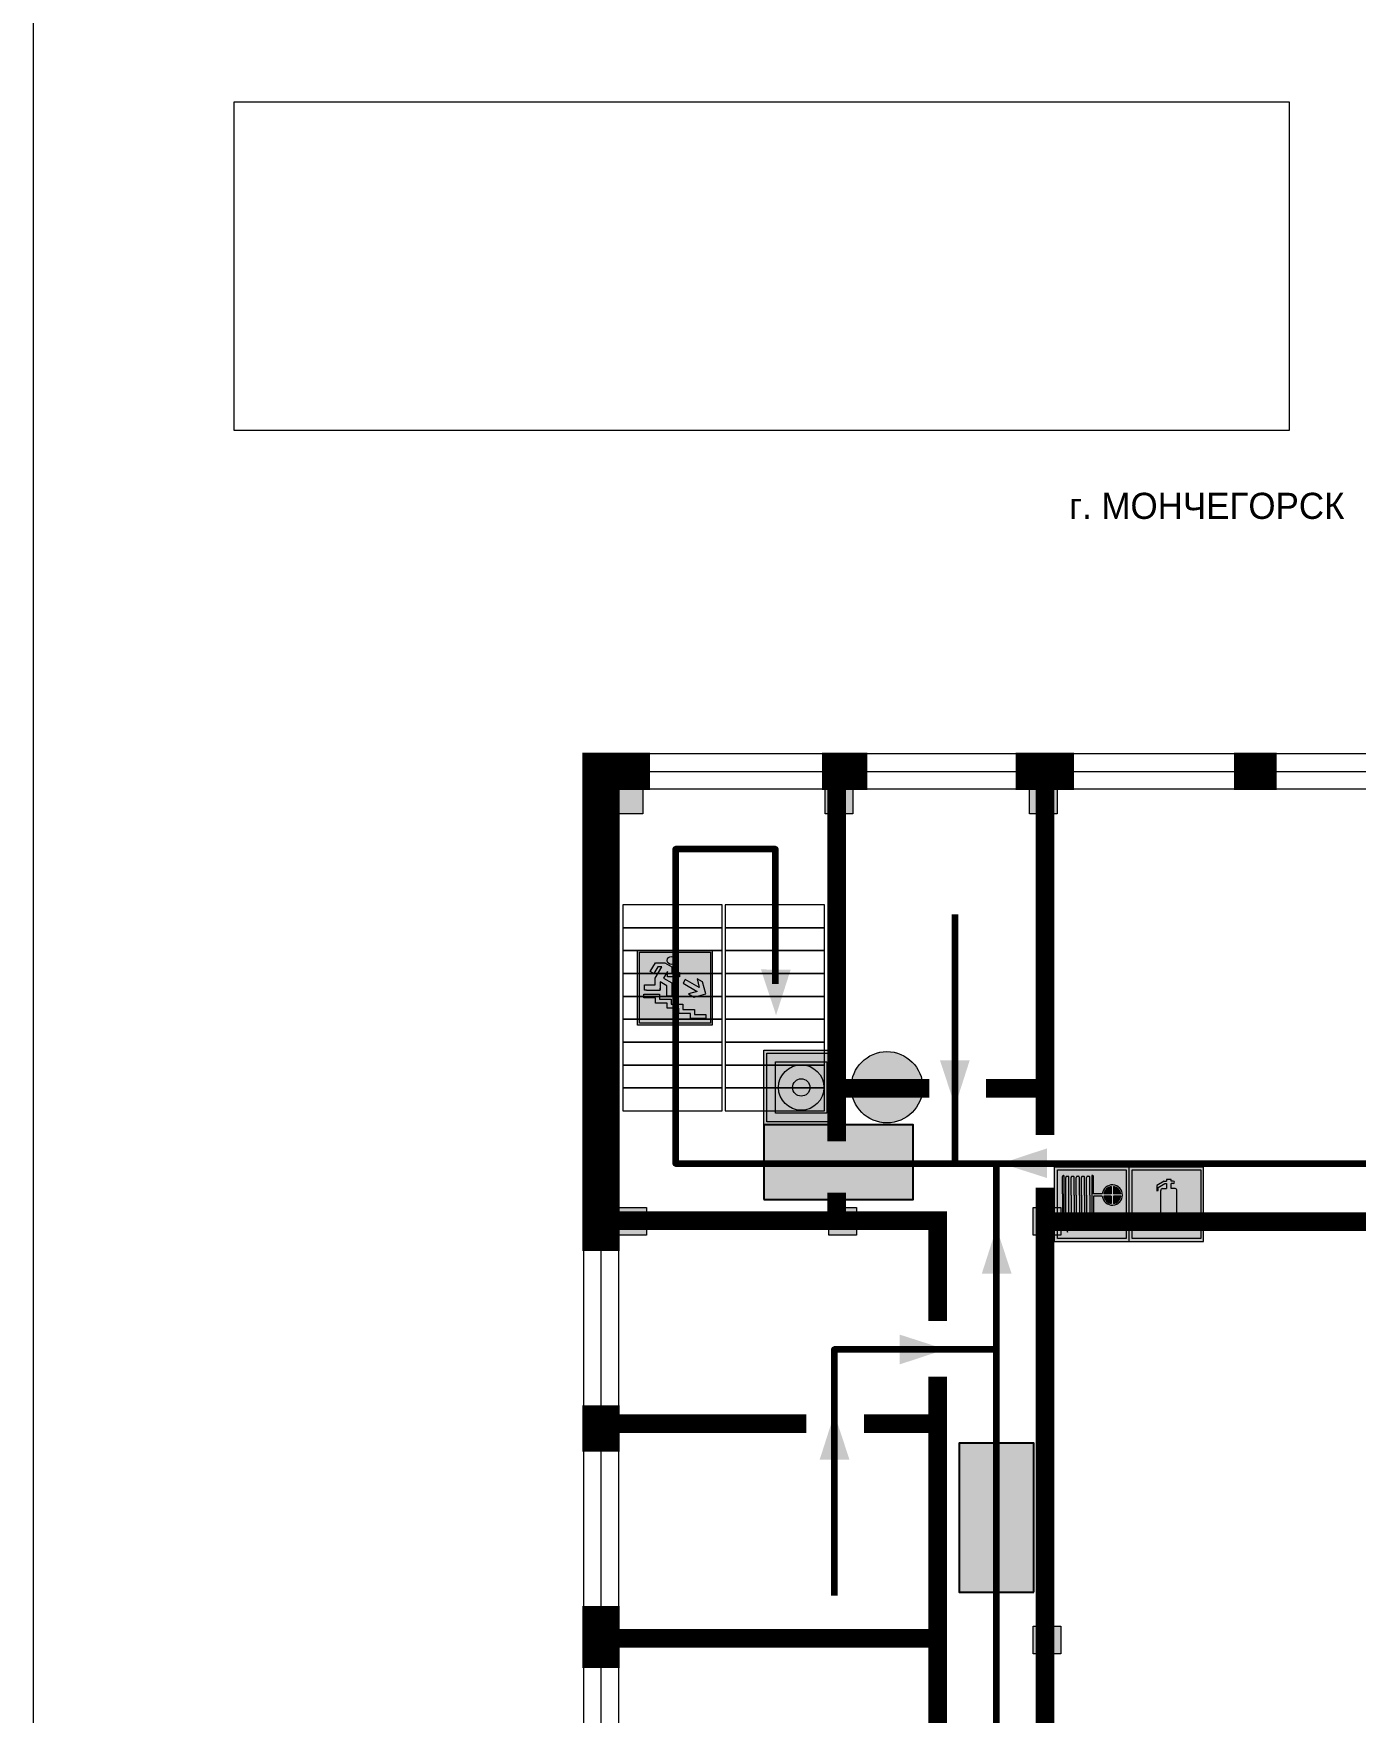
# Model space of a CAD drawing. Header units: millimetres. Extents: x 13810 to 67229, y 12374 to 21950.
# Drawn here: x 22937 to 23078.7, y 14754.4 to 14934.4 of the extents above; entities that cross this region are included whole.
import ezdxf

# ---------------------------------------------------------------- set-up
doc = ezdxf.new("R2010")
doc.units = ezdxf.units.MM
doc.layers.add('План_Штампы', color=7, linetype='Continuous')
doc.styles.add('обычный', font='arial.ttf')
picture_1 = doc.add_image_def('image1.jpg', size_in_pixel=(337, 105))

# ---------------------------------------------------------------- blocks, each defined once
blk = doc.blocks.new('A$C7B4425F7')
at = {"true_color": 0xffffff}
blk.add_hatch(color=7, dxfattribs=at).paths.add_polyline_path([(0, 0), (-16, 0), (-16, -8), (0, -8)])
h = blk.add_hatch(color=126)
h.paths.add_polyline_path([(-0.2, -0.2), (-15.8, -0.2), (-15.8, -7.8), (-0.2, -7.8)])
h.paths.add_polyline_path([(-11.76, -2.03), (-11.76, -3.66), (-11.17, -3.66, -0.568275), (-11.17, -6.18), (-12.58, -6.18), (-12.58, -2.03)], flags=16)
h.paths.add_polyline_path([(-13.33, -4.12, -0.495768), (-13.59, -6.18), (-15.03, -6.18), (-15.03, -2.03), (-13.59, -2.03, -0.487973)], flags=16)
h.paths.add_polyline_path([(-10.25, -2.03), (-9.48, -2.03), (-9.48, -6.18), (-10.25, -6.18)], flags=16)
h.paths.add_polyline_path([(-13.84, -3.69), (-14.24, -3.69), (-14.24, -3.03), (-13.9, -3.03, -0.692621)], flags=0)
h.paths.add_polyline_path([(-9.15, -2.03), (-8.4, -2.03), (-8.04, -3.07), (-7.68, -2.03), (-6.93, -2.03), (-7.64, -4.1), (-6.93, -6.18), (-7.68, -6.18), (-8.04, -5.14), (-8.4, -6.18), (-9.15, -6.18), (-8.44, -4.1)], flags=16)
h.paths.add_polyline_path([(-11.76, -4.46), (-11.42, -4.46, -0.692621), (-11.36, -5.12), (-11.76, -5.12)], flags=0)
h.paths.add_polyline_path([(-13.9, -5.2), (-14.24, -5.2), (-14.24, -4.55), (-13.84, -4.55, -0.708038)], flags=0)
edge = h.paths.add_edge_path(flags=16)
edge.add_ellipse((-5.51, -4.08), major_axis=(0, 2.05), ratio=0.586184, start_angle=0, end_angle=360)
edge = h.paths.add_edge_path(flags=0)
edge.add_ellipse((-5.51, -4.08), major_axis=(0, 1.14), ratio=0.454828, start_angle=0, end_angle=360)
h.paths.add_polyline_path([(-4.13, -4.96, 0.377264), (-3.48, -4.52, 0.0555), (-3.16, -2.03), (-1.66, -2.03), (-1.66, -4.96), (-0.96, -4.96), (-0.96, -7.01), (-1.75, -7.01), (-1.75, -6.18), (-3.3, -6.18), (-3.3, -7.02), (-4.13, -7.02)], flags=16)
h.paths.add_polyline_path([(-2.73, -2.91), (-2.28, -2.91), (-2.28, -4.96), (-3.05, -4.96, 0.079136)], flags=0)
at = {"color": 126}
blk.add_lwpolyline([(-16, -8), (0, -8), (0, 0), (-16, 0)], close=True, dxfattribs=at)
blk = doc.blocks.new('вниз')
at = {"lineweight": 0, "true_color": 0xffffff}
h = blk.add_hatch(color=7, dxfattribs=at)
h.dxf.hatch_style = 1
h.paths.add_polyline_path([(40994.51, -4472.22), (40986.51, -4472.22), (40986.51, -4480.22), (40994.51, -4480.22)])
h.paths.add_polyline_path([(40994.31, -4472.42), (40994.31, -4480.01), (40986.71, -4480.01), (40986.71, -4472.42)], flags=16)
h.paths.add_polyline_path([(40988.43, -4473.53), (40989.43, -4473.53), (40990.19, -4473.96), (40990.19, -4474.6), (40991, -4474.6), (40991, -4475.06), (40989.73, -4475.06), (40989.73, -4474.46), (40989.3, -4475.18), (40990.17, -4475.7), (40990.17, -4477.11), (40989.63, -4477.11), (40989.63, -4476.01), (40988.94, -4475.59), (40988.94, -4476.46), (40988.94, -4476.46), (40987.47, -4476.46), (40987.26, -4476.46), (40987.26, -4475.92), (40988.4, -4475.92), (40988.4, -4475.2), (40989.1, -4473.99), (40988.66, -4473.99), (40988.24, -4474.7), (40987.86, -4474.47), (40988.41, -4473.56)], flags=0)
h.paths.add_polyline_path([(40990.55, -4473.29, -1), (40989.69, -4473.29, -1)], flags=0)
h.paths.add_polyline_path([(40988.85, -4476.89), (40988.85, -4477.43), (40990.1, -4477.43), (40990.1, -4477.99), (40991.34, -4477.99), (40991.34, -4478.54), (40992.59, -4478.54), (40992.59, -4479.09), (40993.83, -4479.09), (40993.83, -4479.52), (40992.17, -4479.52), (40992.17, -4478.97), (40990.91, -4478.97), (40990.91, -4478.41), (40989.68, -4478.41), (40989.68, -4477.86), (40988.43, -4477.86), (40988.43, -4477.31), (40987.6, -4477.31), (40987.18, -4477.31), (40987.18, -4476.89)], flags=0)
h.paths.add_polyline_path([(40991.61, -4475.33), (40993.12, -4476.2), (40992.9, -4475.27), (40993.48, -4475.6), (40993.83, -4476.88), (40992.56, -4477.22), (40991.97, -4476.88), (40992.9, -4476.61), (40991.38, -4475.74), (40991.58, -4475.39)], flags=0)
h.paths.add_polyline_path([(40990.19, -4473.96), (40989.43, -4473.53), (40988.43, -4473.53), (40988.41, -4473.56), (40987.86, -4474.47), (40988.24, -4474.7), (40988.66, -4473.99), (40989.1, -4473.99), (40988.4, -4475.2), (40988.4, -4475.92), (40987.26, -4475.92), (40987.26, -4476.46), (40987.47, -4476.46), (40988.94, -4476.46), (40988.94, -4476.27), (40988.94, -4475.59), (40989.63, -4476.01), (40989.63, -4477.11), (40990.17, -4477.11), (40990.17, -4475.7), (40989.3, -4475.18), (40989.73, -4474.46), (40989.73, -4475.06), (40991, -4475.06), (40991, -4474.6), (40990.19, -4474.6)], flags=0)
h.paths.add_polyline_path([(40990.55, -4473.29, 1), (40989.69, -4473.29, 1)], flags=0)
h.paths.add_polyline_path([(40991.61, -4475.33), (40991.58, -4475.39), (40991.38, -4475.74), (40992.9, -4476.61), (40991.97, -4476.88), (40992.56, -4477.22), (40993.83, -4476.88), (40993.48, -4475.6), (40992.9, -4475.27), (40993.12, -4476.2)], flags=0)
h.paths.add_polyline_path([(40990.1, -4477.43), (40988.85, -4477.43), (40988.85, -4476.89), (40987.18, -4476.89), (40987.18, -4477.31), (40987.6, -4477.31), (40988.43, -4477.31), (40988.43, -4477.86), (40989.68, -4477.86), (40989.68, -4478.41), (40990.91, -4478.41), (40990.91, -4478.97), (40992.17, -4478.97), (40992.17, -4479.52), (40993.83, -4479.52), (40993.83, -4479.09), (40992.59, -4479.09), (40992.59, -4478.54), (40991.34, -4478.54), (40991.34, -4477.99), (40990.1, -4477.99)], flags=0)
at = {"lineweight": 0}
h = blk.add_hatch(color=126, dxfattribs=at)
h.dxf.hatch_style = 1
h.paths.add_polyline_path([(40994.31, -4472.42), (40986.71, -4472.42), (40986.71, -4480.01), (40994.31, -4480.01)])
h.paths.add_polyline_path([(40988.43, -4473.53), (40989.43, -4473.53), (40990.19, -4473.96), (40990.19, -4474.6), (40991, -4474.6), (40991, -4475.06), (40989.73, -4475.06), (40989.73, -4474.46), (40989.3, -4475.18), (40990.17, -4475.7), (40990.17, -4477.11), (40989.63, -4477.11), (40989.63, -4476.01), (40988.94, -4475.59), (40988.94, -4476.46), (40988.94, -4476.46), (40987.47, -4476.46), (40987.26, -4476.46), (40987.26, -4475.92), (40988.4, -4475.92), (40988.4, -4475.2), (40989.1, -4473.99), (40988.66, -4473.99), (40988.24, -4474.7), (40987.86, -4474.47), (40988.41, -4473.56)], flags=16)
h.paths.add_polyline_path([(40990.55, -4473.29, -1), (40989.69, -4473.29, -1)], flags=16)
h.paths.add_polyline_path([(40988.85, -4476.89), (40988.85, -4477.43), (40990.1, -4477.43), (40990.1, -4477.99), (40991.34, -4477.99), (40991.34, -4478.54), (40992.59, -4478.54), (40992.59, -4479.09), (40993.83, -4479.09), (40993.83, -4479.52), (40992.17, -4479.52), (40992.17, -4478.97), (40990.91, -4478.97), (40990.91, -4478.41), (40989.68, -4478.41), (40989.68, -4477.86), (40988.43, -4477.86), (40988.43, -4477.31), (40987.6, -4477.31), (40987.18, -4477.31), (40987.18, -4476.89)], flags=16)
h.paths.add_polyline_path([(40991.61, -4475.33), (40993.12, -4476.2), (40992.9, -4475.27), (40993.48, -4475.6), (40993.83, -4476.88), (40992.56, -4477.22), (40991.97, -4476.88), (40992.9, -4476.61), (40991.38, -4475.74), (40991.58, -4475.39)], flags=16)
at = {"lineweight": 0, "true_color": 0xffffff}
h = blk.add_hatch(color=7, dxfattribs=at)
h.dxf.hatch_style = 1
h.paths.add_polyline_path([(40989.73, -4474.46), (40989.73, -4475.06), (40991, -4475.06), (40991, -4474.6), (40990.19, -4474.6), (40990.19, -4473.96), (40989.43, -4473.53), (40988.43, -4473.53), (40988.41, -4473.56), (40987.86, -4474.47), (40988.24, -4474.7), (40988.66, -4473.99), (40989.1, -4473.99), (40988.4, -4475.2), (40988.4, -4475.92), (40987.26, -4475.92), (40987.26, -4476.46), (40987.47, -4476.46), (40988.94, -4476.46), (40988.94, -4475.59), (40989.63, -4476.01), (40989.63, -4477.11), (40990.17, -4477.11), (40990.17, -4475.7), (40989.3, -4475.18)])
h.paths.add_polyline_path([(40989.69, -4473.29, 1), (40990.55, -4473.29, 1)])
h.paths.add_polyline_path([(40991.61, -4475.33), (40991.58, -4475.39), (40991.38, -4475.74), (40992.9, -4476.61), (40991.97, -4476.88), (40992.56, -4477.22), (40993.83, -4476.88), (40993.48, -4475.6), (40992.9, -4475.27), (40993.12, -4476.2)])
h.paths.add_polyline_path([(40990.1, -4477.43), (40988.85, -4477.43), (40988.85, -4476.89), (40987.18, -4476.89), (40987.18, -4477.31), (40987.6, -4477.31), (40988.43, -4477.31), (40988.43, -4477.86), (40989.68, -4477.86), (40989.68, -4478.41), (40990.91, -4478.41), (40990.91, -4478.97), (40992.17, -4478.97), (40992.17, -4479.52), (40993.83, -4479.52), (40993.83, -4479.09), (40992.59, -4479.09), (40992.59, -4478.54), (40991.34, -4478.54), (40991.34, -4477.99), (40990.1, -4477.99)])
at = {"color": 126, "lineweight": 0}
for points in [[(40986.51, -4472.22), (40994.51, -4472.22), (40994.51, -4480.22), (40986.51, -4480.22)], [(40986.71, -4472.42), (40994.31, -4472.42), (40994.31, -4480.01), (40986.71, -4480.01)]]:
    blk.add_lwpolyline(points, close=True, dxfattribs=at)
for points in [[(40987.47, -4476.46), (40987.26, -4476.46), (40987.26, -4475.92), (40988.4, -4475.92), (40988.4, -4475.2), (40989.1, -4473.99), (40988.66, -4473.99), (40988.24, -4474.7), (40987.86, -4474.47), (40988.41, -4473.56), (40988.43, -4473.53), (40989.43, -4473.53), (40990.19, -4473.96), (40990.19, -4474.6), (40991, -4474.6), (40991, -4475.06), (40989.73, -4475.06), (40989.73, -4474.46), (40989.3, -4475.18), (40990.17, -4475.7), (40990.17, -4477.11), (40989.63, -4477.11), (40989.63, -4476.01), (40988.94, -4475.59), (40988.94, -4476.46)], [(40991.58, -4475.39), (40991.38, -4475.74), (40992.9, -4476.61), (40991.97, -4476.88), (40992.56, -4477.22), (40993.83, -4476.88), (40993.48, -4475.6), (40992.9, -4475.27), (40993.12, -4476.2), (40991.61, -4475.33), (40991.58, -4475.39)], [(40987.6, -4477.31), (40987.18, -4477.31), (40987.18, -4476.89), (40988.85, -4476.89), (40988.85, -4477.43), (40990.1, -4477.43), (40990.1, -4477.99), (40991.34, -4477.99), (40991.34, -4478.54), (40992.59, -4478.54), (40992.59, -4479.09), (40993.83, -4479.09), (40993.83, -4479.52), (40992.17, -4479.52), (40992.17, -4478.97), (40990.91, -4478.97), (40990.91, -4478.41), (40989.68, -4478.41), (40989.68, -4477.86), (40988.43, -4477.86), (40988.43, -4477.31), (40987.6, -4477.31)], [(40987.47, -4476.46), (40988.94, -4476.46), (40988.94, -4476.27)]]:
    blk.add_lwpolyline(points, dxfattribs=at)
blk.add_circle((40990.12, -4473.29), 0.432, dxfattribs=at)
blk = doc.blocks.new('A$C7B8C2D5B')
at = {"lineweight": 0}
h = blk.add_hatch(color=5, dxfattribs=at)
h.dxf.hatch_style = 1
h.paths.add_polyline_path([(1.397, -3.024, 1), (-2.112, -3.024, 1)])
at = {"color": 5, "lineweight": 0}
blk.add_circle((-0.358, -3.024), 1.755, dxfattribs=at)
blk = doc.blocks.new('A$C32E8229D')
at = {"true_color": 0xffffff}
blk.add_hatch(color=7, dxfattribs=at).paths.add_polyline_path([(0, 0), (0, -8), (16, -8), (16, 0)])
h = blk.add_hatch(color=126)
h.paths.add_polyline_path([(0.2, -0.2), (15.8, -0.2), (15.8, -7.8), (0.2, -7.8)])
h.paths.add_polyline_path([(13.49, -2.05), (12.08, -2.05), (11.37, -2.63, 0.162397), (11.29, -2.84), (11.29, -3.63), (10.35, -3.63), (10.35, -4.05), (11.68, -4.05), (11.68, -3.48), (12.26, -4.28), (11.29, -5.1), (11.29, -6.78), (11.85, -6.78), (11.85, -5.44), (12.8, -4.64), (12.8, -5.94), (14.46, -5.94), (14.46, -5.39), (13.45, -5.39), (13.45, -3.97), (12.46, -2.59), (13.15, -2.59), (13.69, -3.34), (14.18, -3)], flags=16)
h.paths.add_polyline_path([(10.74, -1.82, 1), (11.8, -1.82, 1)], flags=16)
h.paths.add_polyline_path([(9.39, -3.59), (5.99, -3.59), (6.56, -3.03), (5.91, -3.03), (5.1, -3.83), (5.91, -4.64), (6.56, -4.64), (5.99, -4.09), (9.39, -4.09)], flags=16)
h.paths.add_polyline_path([(4.29, -1.08), (1.72, -1.08), (1.72, -6.6), (4.29, -6.6)], flags=16)
at = {"color": 126}
blk.add_lwpolyline([(16, -8), (0, -8), (0, 0), (16, 0)], close=True, dxfattribs=at)
blk = doc.blocks.new('A$C54414219')
at = {"true_color": 0xffffff}
h = blk.add_hatch(color=7, dxfattribs=at)
h.paths.add_polyline_path([(2.39, -9.45), (2.39, -18.3), (11.23, -18.3), (11.23, -9.45)], flags=0)
h.paths.add_polyline_path([(10.71, -13.87, -1), (2.92, -13.87, -1)], flags=0)
h.paths.add_polyline_path([(8.3, -13.87, -1), (5.33, -13.87, -1)], flags=0)
h.paths.add_polyline_path([(0.41, -7.47), (0.41, -20.27), (13.21, -20.27), (13.21, -7.47)])
h.paths.add_polyline_path([(0.92, -19.77), (12.71, -19.77), (12.71, -7.98), (0.92, -7.98)], flags=16)
h.paths.add_polyline_path([(11.23, -9.45), (11.23, -18.3), (2.39, -18.3), (2.39, -9.45)], flags=0)
at = {"lineweight": 5}
h = blk.add_hatch(color=242, dxfattribs=at)
h.paths.add_polyline_path([(12.71, -7.98), (0.92, -7.98), (0.92, -19.77), (12.71, -19.77)])
h.paths.add_polyline_path([(11.23, -18.3), (2.39, -18.3), (2.39, -9.45), (11.23, -9.45)], flags=16)
h.paths.add_polyline_path([(10.71, -13.87, -1), (2.92, -13.87, -1)], flags=0)
h.paths.add_polyline_path([(8.3, -13.87, -1), (5.33, -13.87, -1)], flags=0)
at = {"true_color": 0xffffff}
h = blk.add_hatch(color=7, dxfattribs=at)
h.paths.add_polyline_path([(2.39, -9.45), (2.39, -18.3), (11.23, -18.3), (11.23, -9.45)])
h.paths.add_polyline_path([(10.71, -13.87, -1), (2.92, -13.87, -1)], flags=16)
h.paths.add_polyline_path([(8.3, -13.87, -1), (5.33, -13.87, -1)], flags=0)
at = {"lineweight": 5}
h = blk.add_hatch(color=242, dxfattribs=at)
h.paths.add_polyline_path([(2.92, -13.87, 1), (10.71, -13.87, 1)])
h.paths.add_polyline_path([(8.3, -13.87, -1), (5.33, -13.87, -1)], flags=16)
at = {"color": 242, "lineweight": 5}
for p, q in [((0.41, -20.27), (0.41, -7.47)), ((0.41, -7.47), (13.21, -7.47)), ((0.41, -7.47), (13.21, -7.47)), ((13.21, -20.27), (13.21, -7.47)), ((0.41, -20.27), (13.21, -20.27))]:
    blk.add_line(p, q, dxfattribs=at)
for points in [[(0.92, -7.98), (12.71, -7.98), (12.71, -19.77), (0.92, -19.77)], [(2.39, -9.45), (11.23, -9.45), (11.23, -18.3), (2.39, -18.3)]]:
    blk.add_lwpolyline(points, close=True, dxfattribs=at)
for radius in [3.89, 1.49]:
    blk.add_circle((6.81, -13.87), radius, dxfattribs=at)
blk = doc.blocks.new('A$C37112FD5')
at = {"true_color": 0xf5f5ff}
h = blk.add_hatch(color=7, dxfattribs=at)
h.dxf.hatch_style = 1
h.paths.add_polyline_path([(12.8, -7.4), (0, -7.4), (0, -20.2), (12.8, -20.2)])
h.paths.add_polyline_path([(12.29, -7.91), (12.29, -19.69), (0.51, -19.69), (0.51, -7.91)], flags=16)
h.paths.add_polyline_path([(4.98, -9.04, -0.42597), (5.17, -9.22), (5.17, -12.25), (5.17, -15.29, -0.432244), (4.98, -15.47), (4.83, -15.47, -0.42597), (4.64, -15.29), (4.64, -12.25), (4.64, -9.22, -0.432244), (4.83, -9.04)], flags=0)
h.paths.add_polyline_path([(4.28, -9.22), (4.28, -12.25), (4.28, -15.29, -0.432244), (4.09, -15.47), (3.94, -15.47, -0.42597), (3.75, -15.29), (3.75, -12.25), (3.75, -9.22, -0.432244), (3.94, -9.04), (4.09, -9.04, -0.42597)], flags=0)
h.paths.add_polyline_path([(5.72, -9.04), (5.87, -9.04, -0.42597), (6.06, -9.22), (6.06, -12.25), (6.06, -15.29, -0.432244), (5.87, -15.47), (5.72, -15.47, -0.42597), (5.53, -15.29), (5.53, -12.25), (5.53, -9.22, -0.432244)], flags=0)
h.paths.add_polyline_path([(6.42, -8.9), (6.5, -8.9, -0.42597), (6.69, -9.08), (6.69, -12.03), (8.21, -12.03, -15.824349), (8.21, -12.47), (6.69, -12.47), (6.69, -15.42, -0.432244), (6.5, -15.6), (6.42, -15.6)], flags=0)
h.paths.add_polyline_path([(3.39, -9.22), (3.39, -12.25), (3.39, -15.29, -0.432244), (3.2, -15.47), (3.05, -15.47, -0.42597), (2.85, -15.29), (2.85, -12.25), (2.85, -9.22, -0.432244), (3.05, -9.04), (3.2, -9.04, -0.42597)], flags=0)
h.paths.add_polyline_path([(2.5, -9.22), (2.5, -16.71), (1.96, -16.71), (1.96, -9.22, -0.432244), (2.15, -9.04), (2.31, -9.04, -0.42597)], flags=0)
h.paths.add_polyline_path([(1.61, -8.9), (1.61, -15.6), (1.57, -15.6, -0.42597), (1.37, -15.42), (1.37, -12.03), (1.37, -9.09, -0.432244), (1.57, -8.9)], flags=0)
h.paths.add_polyline_path([(9.76, -10.81), (9.76, -12.03), (8.49, -12.03, -0.336371)], flags=0)
h.paths.add_polyline_path([(8.49, -12.47), (9.76, -12.47), (9.76, -13.7, -0.336371)], flags=0)
h.paths.add_polyline_path([(10.11, -10.81, -0.336371), (11.38, -12.03), (10.11, -12.03)], flags=0)
h.paths.add_polyline_path([(10.11, -12.47), (11.38, -12.47, -0.336371), (10.11, -13.7)], flags=0)
h.paths.add_polyline_path([(2.5, -16.84), (2.5, -17.05), (1.97, -17.05), (1.97, -16.84)], flags=0)
h.paths.add_polyline_path([(2.5, -17.24, -0.033778), (2.24, -18.6, -0.033778), (1.97, -17.24)], flags=0)
h = blk.add_hatch(color=242)
h.dxf.hatch_style = 1
h.paths.add_polyline_path([(12.29, -7.91), (0.51, -7.91), (0.51, -19.69), (12.29, -19.69)])
h.paths.add_polyline_path([(6.42, -15.6), (6.42, -8.9), (6.5, -8.9, -0.42597), (6.69, -9.08), (6.69, -12.03), (8.21, -12.03, -15.824349), (8.21, -12.47), (6.69, -12.47), (6.69, -15.42, -0.432244), (6.5, -15.6)], flags=16)
h.paths.add_polyline_path([(5.87, -15.47), (5.72, -15.47, -0.42597), (5.53, -15.29), (5.53, -12.25), (5.53, -9.22, -0.432244), (5.72, -9.04), (5.87, -9.04, -0.42597), (6.06, -9.22), (6.06, -12.25), (6.06, -15.29, -0.432244)], flags=16)
h.paths.add_polyline_path([(4.98, -15.47), (4.83, -15.47, -0.42597), (4.64, -15.29), (4.64, -12.25), (4.64, -9.22, -0.432244), (4.83, -9.04), (4.98, -9.04, -0.42597), (5.17, -9.22), (5.17, -12.25), (5.17, -15.29, -0.432244)], flags=16)
h.paths.add_polyline_path([(4.09, -15.47), (3.94, -15.47, -0.42597), (3.75, -15.29), (3.75, -12.25), (3.75, -9.22, -0.432244), (3.94, -9.04), (4.09, -9.04, -0.42597), (4.28, -9.22), (4.28, -12.25), (4.28, -15.29, -0.432244)], flags=16)
h.paths.add_polyline_path([(3.2, -15.47), (3.05, -15.47, -0.42597), (2.85, -15.29), (2.85, -12.25), (2.85, -9.22, -0.432244), (3.05, -9.04), (3.2, -9.04, -0.42597), (3.39, -9.22), (3.39, -12.25), (3.39, -15.29, -0.432244)], flags=16)
h.paths.add_polyline_path([(2.5, -17.05), (1.97, -17.05), (1.97, -16.84), (2.5, -16.84)], flags=16)
h.paths.add_polyline_path([(2.5, -17.24, -0.033778), (2.24, -18.6, -0.033778), (1.97, -17.24)], flags=16)
h.paths.add_polyline_path([(2.5, -16.71), (1.96, -16.71), (1.96, -9.22, -0.432244), (2.15, -9.04), (2.31, -9.04, -0.42597), (2.5, -9.22)], flags=16)
h.paths.add_polyline_path([(1.61, -15.6), (1.57, -15.6, -0.42597), (1.37, -15.42), (1.37, -12.03), (1.37, -9.09, -0.432244), (1.57, -8.9), (1.61, -8.9)], flags=16)
h.paths.add_polyline_path([(8.49, -12.47), (9.76, -12.47), (9.76, -13.7, -0.336371)], flags=0)
h.paths.add_polyline_path([(10.11, -13.7), (10.11, -12.47), (11.38, -12.47, -0.336371)], flags=0)
h.paths.add_polyline_path([(8.49, -12.03, -0.336371), (9.76, -10.81), (9.76, -12.03)], flags=0)
h.paths.add_polyline_path([(10.11, -12.03), (10.11, -10.81, -0.336371), (11.38, -12.03)], flags=0)
h = blk.add_hatch(color=7, dxfattribs=at)
h.dxf.hatch_style = 1
h.paths.add_polyline_path([(1.61, -8.9), (1.57, -8.9, 0.432244), (1.37, -9.09), (1.37, -12.03), (1.37, -15.42, 0.42597), (1.57, -15.6), (1.61, -15.6)])
h.paths.add_polyline_path([(2.5, -9.22, 0.42597), (2.31, -9.04), (2.15, -9.04, 0.432244), (1.96, -9.22), (1.96, -16.71), (2.5, -16.71)])
h.paths.add_polyline_path([(2.5, -16.84), (1.97, -16.84), (1.97, -17.05), (2.5, -17.05)])
h.paths.add_polyline_path([(2.5, -17.24), (1.97, -17.24, 0.033778), (2.24, -18.6, 0.033778)])
h.paths.add_polyline_path([(3.39, -12.25), (3.39, -9.22, 0.42597), (3.2, -9.04), (3.05, -9.04, 0.432244), (2.85, -9.22), (2.85, -12.25), (2.85, -15.29, 0.42597), (3.05, -15.47), (3.2, -15.47, 0.432244), (3.39, -15.29)])
h.paths.add_polyline_path([(4.28, -12.25), (4.28, -9.22, 0.42597), (4.09, -9.04), (3.94, -9.04, 0.432244), (3.75, -9.22), (3.75, -12.25), (3.75, -15.29, 0.42597), (3.94, -15.47), (4.09, -15.47, 0.432244), (4.28, -15.29)])
h.paths.add_polyline_path([(5.17, -12.25), (5.17, -9.22, 0.42597), (4.98, -9.04), (4.83, -9.04, 0.432244), (4.64, -9.22), (4.64, -12.25), (4.64, -15.29, 0.42597), (4.83, -15.47), (4.98, -15.47, 0.432244), (5.17, -15.29)])
h.paths.add_polyline_path([(6.06, -12.25), (6.06, -9.22, 0.42597), (5.87, -9.04), (5.72, -9.04, 0.432244), (5.53, -9.22), (5.53, -12.25), (5.53, -15.29, 0.42597), (5.72, -15.47), (5.87, -15.47, 0.432244), (6.06, -15.29)])
h.paths.add_polyline_path([(6.69, -12.47), (8.21, -12.47, 15.824349), (8.21, -12.03), (6.69, -12.03), (6.69, -9.08, 0.42597), (6.5, -8.9), (6.42, -8.9), (6.42, -15.6), (6.5, -15.6, 0.432244), (6.69, -15.42)])
h.paths.add_polyline_path([(8.49, -12.47), (9.76, -12.47), (9.76, -13.7, -0.336371)], flags=16)
h.paths.add_polyline_path([(8.49, -12.03, -0.336371), (9.76, -10.81), (9.76, -12.03)], flags=16)
h.paths.add_polyline_path([(10.11, -12.47), (11.38, -12.47, -0.336371), (10.11, -13.7)], flags=16)
h.paths.add_polyline_path([(10.11, -12.03), (10.11, -10.81, -0.336371), (11.38, -12.03)], flags=16)
h = blk.add_hatch(color=242)
h.dxf.hatch_style = 1
h.paths.add_polyline_path([(9.76, -10.81, 0.336371), (8.49, -12.03), (9.76, -12.03)])
h.paths.add_polyline_path([(10.11, -10.81), (10.11, -12.03), (11.38, -12.03, 0.336371)])
h.paths.add_polyline_path([(11.38, -12.47), (10.11, -12.47), (10.11, -13.7, 0.336371)])
h.paths.add_polyline_path([(9.76, -12.47), (8.49, -12.47, 0.336371), (9.76, -13.7)])
at = {"color": 242, "lineweight": 5}
for p, q in [((0, -20.2), (0, -7.4)), ((0, -7.4), (12.8, -7.4)), ((12.8, -20.2), (12.8, -7.4)), ((1.37, -12.03), (1.37, -9.08)), ((1.57, -8.9), (1.61, -8.9)), ((1.61, -8.9), (1.61, -15.6)), ((1.96, -16.71), (1.96, -9.22)), ((2.15, -9.04), (2.31, -9.04)), ((2.5, -16.71), (2.5, -9.22)), ((2.85, -12.25), (2.85, -9.22)), ((3.05, -9.04), (3.2, -9.04)), ((3.39, -12.25), (3.39, -9.22)), ((3.75, -12.25), (3.75, -9.22)), ((3.94, -9.04), (4.09, -9.04)), ((4.28, -12.25), (4.28, -9.22)), ((4.64, -12.25), (4.64, -9.22)), ((4.83, -9.04), (4.98, -9.04)), ((5.17, -12.25), (5.17, -9.22)), ((5.53, -12.25), (5.53, -9.22)), ((5.72, -9.04), (5.87, -9.04)), ((6.06, -12.25), (6.06, -9.22)), ((6.42, -8.9), (6.42, -15.6)), ((6.5, -8.9), (6.42, -8.9)), ((6.69, -12.03), (6.69, -9.08)), ((9.76, -10.81), (9.76, -12.03)), ((10.11, -10.81), (10.11, -12.03)), ((1.37, -12.03), (1.37, -15.42)), ((2.85, -12.25), (2.85, -15.29)), ((3.39, -12.25), (3.39, -15.29)), ((3.75, -12.25), (3.75, -15.29)), ((4.28, -12.25), (4.28, -15.29)), ((4.64, -12.25), (4.64, -15.29)), ((5.17, -12.25), (5.17, -15.29)), ((5.53, -12.25), (5.53, -15.29)), ((6.06, -12.25), (6.06, -15.29)), ((8.21, -12.03), (6.69, -12.03)), ((8.21, -12.47), (6.69, -12.47)), ((6.69, -12.47), (6.69, -15.42)), ((9.76, -12.03), (8.49, -12.03)), ((9.76, -12.47), (8.49, -12.47)), ((9.76, -12.47), (9.76, -13.7)), ((11.38, -12.03), (10.11, -12.03)), ((11.38, -12.47), (10.11, -12.47)), ((10.11, -12.47), (10.11, -13.7)), ((1.57, -15.6), (1.61, -15.6)), ((1.96, -16.71), (2.5, -16.71)), ((1.97, -16.84), (2.5, -16.84)), ((1.97, -17.05), (1.97, -16.84)), ((2.5, -17.05), (1.97, -17.05)), ((1.97, -17.24), (2.5, -17.24)), ((2.5, -16.84), (2.5, -17.05)), ((3.05, -15.47), (3.2, -15.47)), ((3.94, -15.47), (4.09, -15.47)), ((4.83, -15.47), (4.98, -15.47)), ((5.72, -15.47), (5.87, -15.47)), ((6.42, -15.6), (6.5, -15.6)), ((0, -20.2), (12.8, -20.2))]:
    blk.add_line(p, q, dxfattribs=at)
blk.add_lwpolyline([(0.51, -7.91), (12.29, -7.91), (12.29, -19.69), (0.51, -19.69)], close=True, dxfattribs=at)
for centre, radius, start, end in [((1.56, -9.09), 0.182, 87.1027, 180.6071), ((2.15, -9.22), 0.182, 87.1027, 180.6071), ((2.32, -9.22), 0.182, 359.3929, 92.8973), ((3.04, -9.22), 0.182, 87.1027, 180.6071), ((3.21, -9.22), 0.182, 359.3929, 92.8973), ((3.93, -9.22), 0.182, 87.1027, 180.6071), ((4.1, -9.22), 0.182, 359.3929, 92.8973), ((4.82, -9.22), 0.182, 87.1027, 180.6071), ((4.99, -9.22), 0.182, 359.3929, 92.8973), ((5.71, -9.22), 0.182, 87.1027, 180.6071), ((5.88, -9.22), 0.182, 359.3929, 92.8973), ((6.51, -9.09), 0.182, 359.3929, 92.8973), ((9.93, -12.25), 1.74, 187.2319, 172.7681), ((9.93, -12.25), 1.46, 96.9927, 171.3585), ((9.93, -12.25), 1.46, 8.6415, 83.0073), ((9.93, -12.25), 1.46, 188.6415, 263.0073), ((9.93, -12.25), 1.46, 276.9927, 351.3585), ((1.56, -15.42), 0.182, 179.3929, 272.8973), ((12.17, -15.98), 10.27, 187.041, 194.7793), ((-7.7, -15.98), 10.27, 345.2207, 352.959), ((3.04, -15.29), 0.182, 179.3929, 272.8973), ((3.21, -15.29), 0.182, 267.1027, 0.6071), ((3.93, -15.29), 0.182, 179.3929, 272.8973), ((4.1, -15.29), 0.182, 267.1027, 0.6071), ((4.82, -15.29), 0.182, 179.3929, 272.8973), ((4.99, -15.29), 0.182, 267.1027, 0.6071), ((5.71, -15.29), 0.182, 179.3929, 272.8973), ((5.88, -15.29), 0.182, 267.1027, 0.6071), ((6.51, -15.42), 0.182, 267.1027, 0.6071)]:
    blk.add_arc(centre, radius, start, end, dxfattribs=at)
blk = doc.blocks.new('A$C3AD82952')
at = {"true_color": 0xf5f5ff}
h = blk.add_hatch(color=7, dxfattribs=at)
h.dxf.hatch_style = 1
h.paths.add_polyline_path([(8.21, 8.73, 0.414214), (7.89, 9.05), (7.22, 9.05), (7.22, 9.92), (7.59, 9.92, 1), (7.57, 10.36), (7.22, 10.36), (7.22, 10.6), (6.43, 10.6), (6.43, 10.36), (6.01, 10.36), (4.74, 9.59), (4.74, 8.69), (4.98, 8.73), (4.98, 9.26), (6.12, 9.91), (6.43, 9.91), (6.43, 9.05), (5.76, 9.05, 0.414214), (5.44, 8.73), (5.44, 2.2), (8.21, 2.2)], flags=0)
h.paths.add_polyline_path([(12.8, 12.8), (0, 12.8), (0, 0), (12.8, 0)])
h.paths.add_polyline_path([(0.51, 12.29), (12.29, 12.29), (12.29, 0.51), (0.51, 0.51)], flags=16)
h.paths.add_polyline_path([(4.74, 9.59), (6.01, 10.36), (6.43, 10.36), (6.43, 10.6), (7.22, 10.6), (7.22, 10.36), (7.59, 10.36, -0.94586), (7.59, 9.92), (7.22, 9.92), (7.22, 9.05), (7.89, 9.05, -0.414214), (8.21, 8.73), (8.21, 2.2), (5.44, 2.2), (5.44, 8.73, -0.414214), (5.76, 9.05), (6.43, 9.05), (6.43, 9.91), (6.12, 9.91), (4.98, 9.26), (4.98, 8.73), (4.74, 8.69)], flags=0)
h = blk.add_hatch(color=242)
h.dxf.hatch_style = 1
h.paths.add_polyline_path([(12.29, 12.29), (0.51, 12.29), (0.51, 0.51), (12.29, 0.51)])
h.paths.add_polyline_path([(4.74, 8.69), (4.74, 9.59), (6.01, 10.36), (6.43, 10.36), (6.43, 10.6), (7.22, 10.6), (7.22, 10.36), (7.59, 10.36, -0.94586), (7.59, 9.92), (7.22, 9.92), (7.22, 9.05), (7.89, 9.05, -0.414214), (8.21, 8.73), (8.21, 2.2), (5.44, 2.2), (5.44, 8.73, -0.414214), (5.76, 9.05), (6.43, 9.05), (6.43, 9.91), (6.12, 9.91), (4.98, 9.26), (4.98, 8.73)], flags=16)
h = blk.add_hatch(color=7, dxfattribs=at)
h.dxf.hatch_style = 1
h.paths.add_polyline_path([(8.21, 8.73, 0.414214), (7.89, 9.05), (7.22, 9.05), (7.22, 9.92), (7.59, 9.92, 1), (7.57, 10.36), (7.22, 10.36), (7.22, 10.6), (6.43, 10.6), (6.43, 10.36), (6.01, 10.36), (4.74, 9.59), (4.74, 8.69), (4.98, 8.73), (4.98, 9.26), (6.12, 9.91), (6.43, 9.91), (6.43, 9.05), (5.76, 9.05, 0.414214), (5.44, 8.73), (5.44, 2.2), (8.21, 2.2)])
at = {"color": 242, "lineweight": 5}
for p, q in [((0, 0), (0, 12.8)), ((0, 12.8), (12.8, 12.8)), ((12.8, 0), (12.8, 12.8)), ((6.01, 10.36), (4.74, 9.59)), ((4.74, 9.59), (4.74, 8.69)), ((4.74, 8.69), (4.98, 8.73)), ((4.98, 9.26), (6.12, 9.91)), ((4.98, 8.73), (4.98, 9.26)), ((5.44, 2.2), (5.44, 8.73)), ((5.76, 9.05), (6.43, 9.05)), ((6.01, 10.36), (6.43, 10.36)), ((6.12, 9.91), (6.43, 9.91)), ((7.22, 10.6), (6.43, 10.6)), ((6.43, 10.6), (6.43, 10.36)), ((6.43, 9.91), (6.43, 9.05)), ((7.22, 10.36), (7.22, 10.6)), ((7.59, 10.36), (7.22, 10.36)), ((7.22, 9.05), (7.22, 9.92)), ((7.59, 9.92), (7.22, 9.92)), ((7.89, 9.05), (7.22, 9.05)), ((8.21, 2.2), (8.21, 8.73)), ((0, 0), (12.8, 0)), ((5.44, 2.2), (8.21, 2.2))]:
    blk.add_line(p, q, dxfattribs=at)
blk.add_lwpolyline([(0.51, 12.29), (12.29, 12.29), (12.29, 0.51), (0.51, 0.51)], close=True, dxfattribs=at)
for centre, radius, start, end in [((5.76, 8.73), 0.32, 90, 180), ((7.58, 10.14), 0.223, 273.1875, 86.8125), ((7.89, 8.73), 0.32, 0, 90)]:
    blk.add_arc(centre, radius, start, end, dxfattribs=at)

msp = doc.modelspace()

# ---------------------------------------------------------------- hatches: boundary and pattern name
at = {"lineweight": 0}
h = msp.add_hatch(color=256, dxfattribs=at)
h.dxf.hatch_style = 1
h.paths.add_polyline_path([(23002.35, 14853.7), (22999.39, 14853.7), (22999.39, 14850.73), (23002.35, 14850.73)])
h = msp.add_hatch(color=256, dxfattribs=at)
h.dxf.hatch_style = 1
h.paths.add_polyline_path([(23024.84, 14853.7), (23021.87, 14853.7), (23021.87, 14850.73), (23024.84, 14850.73)])
h = msp.add_hatch(color=256, dxfattribs=at)
h.dxf.hatch_style = 1
h.paths.add_polyline_path([(23046.76, 14853.7), (23043.79, 14853.7), (23043.79, 14850.73), (23046.76, 14850.73)])
h = msp.add_hatch(color=256, dxfattribs=at)
h.dxf.hatch_style = 1
h.paths.add_polyline_path([(23002.74, 14808.51), (22999.77, 14808.51), (22999.77, 14805.55), (23002.74, 14805.55)])
h = msp.add_hatch(color=256, dxfattribs=at)
h.dxf.hatch_style = 1
h.paths.add_polyline_path([(23025.23, 14808.51), (23022.26, 14808.51), (23022.26, 14805.55), (23025.23, 14805.55)])
h = msp.add_hatch(color=256, dxfattribs=at)
h.dxf.hatch_style = 1
h.paths.add_polyline_path([(23047.15, 14808.51), (23044.18, 14808.51), (23044.18, 14805.55), (23047.15, 14805.55)])
h = msp.add_hatch(color=256, dxfattribs=at)
h.dxf.hatch_style = 1
h.paths.add_polyline_path([(23047.15, 14763.65), (23044.18, 14763.65), (23044.18, 14760.68), (23047.15, 14760.68)])

# ---------------------------------------------------------------- linework, layer by layer
at = {"color": 126, "lineweight": 0, "true_color": 0x008754}
msp.add_lwpolyline([(22937.02, 14940.63), (23537.02, 14940.63), (23537.02, 14545.63), (22937.02, 14545.63)], close=True, dxfattribs=at)
at = {"lineweight": 0}
for points, const_width in [([(22997.87, 14803.87), (22997.87, 14855.28), (23003.1, 14855.28)], 4), ([(23021.56, 14855.28), (23026.39, 14855.28)], 4), ([(23023.13, 14815.61), (23023.13, 14855.34)], 2), ([(23042.3, 14855.28), (23048.55, 14855.28)], 4), ([(23065.73, 14855.28), (23070.27, 14855.28)], 4), ([(23023.13, 14821.3), (23033.06, 14821.3)], 2), ([(23023.13, 14807.16), (23023.13, 14810.11)], 2), ([(22997.87, 14782.37), (22997.87, 14787.32)], 4), ([(22997.87, 14759.18), (22997.87, 14765.82)], 4)]:
    msp.add_lwpolyline(points, dxfattribs=dict(at, const_width=const_width))
for points in [[(23002.85, 14857.18), (23318.84, 14857.18)], [(23003.1, 14855.28), (23319.09, 14855.28)], [(23002.8, 14853.41), (23318.79, 14853.41)], [(22996.03, 14585.2), (22996.03, 14817.59)], [(22997.87, 14585.32), (22997.87, 14817.71)], [(22999.77, 14585.02), (22999.77, 14817.41)]]:
    msp.add_lwpolyline(points, dxfattribs=at)
at = {"lineweight": 100, "const_width": 2, "elevation": 2}
for points in [[(23045.46, 14821.3), (23045.46, 14855.08)], [(23039.11, 14821.3), (23045.46, 14821.3), (23045.46, 14816.28)], [(23045.46, 14810.64), (23045.46, 14683.18)], [(23033.96, 14796.36), (23033.96, 14807.13), (22999.09, 14807.13)], [(23045.46, 14807.02), (23089.63, 14807.02)], [(23033.96, 14685.54), (23033.96, 14790.41)], [(22997.87, 14785.36), (23019.85, 14785.36)], [(23033.96, 14785.36), (23026.03, 14785.36)], [(23033.96, 14762.33), (22998.18, 14762.33)]]:
    msp.add_lwpolyline(points, dxfattribs=at)
at = {"lineweight": 0}
for points in [[(22999.39, 14853.7), (23002.35, 14853.7), (23002.35, 14850.73), (22999.39, 14850.73)], [(23021.87, 14853.7), (23024.84, 14853.7), (23024.84, 14850.73), (23021.87, 14850.73)], [(23043.79, 14853.7), (23046.76, 14853.7), (23046.76, 14850.73), (23043.79, 14850.73)], [(23000.2, 14838.52), (23010.84, 14838.52), (23010.84, 14840.97), (23000.2, 14840.97)], [(23011.18, 14838.52), (23021.81, 14838.52), (23021.81, 14840.97), (23011.18, 14840.97)], [(23000.2, 14836.06), (23010.84, 14836.06), (23010.84, 14838.52), (23000.2, 14838.52)], [(23011.18, 14836.06), (23021.81, 14836.06), (23021.81, 14838.52), (23011.18, 14838.52)], [(23000.2, 14833.61), (23010.84, 14833.61), (23010.84, 14836.06), (23000.2, 14836.06)], [(23011.18, 14833.61), (23021.81, 14833.61), (23021.81, 14836.06), (23011.18, 14836.06)], [(23000.2, 14831.16), (23010.84, 14831.16), (23010.84, 14833.61), (23000.2, 14833.61)], [(23011.18, 14831.16), (23021.81, 14831.16), (23021.81, 14833.61), (23011.18, 14833.61)], [(23000.2, 14828.71), (23010.84, 14828.71), (23010.84, 14831.16), (23000.2, 14831.16)], [(23011.18, 14828.71), (23021.81, 14828.71), (23021.81, 14831.16), (23011.18, 14831.16)], [(23000.2, 14826.25), (23010.84, 14826.25), (23010.84, 14828.71), (23000.2, 14828.71)], [(23011.18, 14826.25), (23021.81, 14826.25), (23021.81, 14828.71), (23011.18, 14828.71)], [(23000.2, 14823.8), (23010.84, 14823.8), (23010.84, 14826.25), (23000.2, 14826.25)], [(23011.18, 14823.8), (23021.81, 14823.8), (23021.81, 14826.25), (23011.18, 14826.25)], [(23000.2, 14821.35), (23010.84, 14821.35), (23010.84, 14823.8), (23000.2, 14823.8)], [(23011.18, 14821.35), (23021.81, 14821.35), (23021.81, 14823.8), (23011.18, 14823.8)], [(23000.2, 14818.9), (23010.84, 14818.9), (23010.84, 14821.35), (23000.2, 14821.35)], [(23011.18, 14818.9), (23021.81, 14818.9), (23021.81, 14821.35), (23011.18, 14821.35)], [(22999.77, 14808.51), (23002.74, 14808.51), (23002.74, 14805.55), (22999.77, 14805.55)], [(23022.26, 14808.51), (23025.23, 14808.51), (23025.23, 14805.55), (23022.26, 14805.55)], [(23044.18, 14808.51), (23047.15, 14808.51), (23047.15, 14805.55), (23044.18, 14805.55)], [(23044.18, 14763.65), (23047.15, 14763.65), (23047.15, 14760.68), (23044.18, 14760.68)]]:
    msp.add_lwpolyline(points, close=True, dxfattribs=at)
at = {"color": 126, "lineweight": 100, "true_color": 0x008754}
for points in [[(23016.55, 14832.5), (23016.55, 14846.95), (23005.84, 14846.95), (23005.84, 14813.24), (23040.21, 14813.24)], [(23035.83, 14813.24), (23035.83, 14839.92)], [(23040.21, 14813.24), (23256.35, 14813.24), (23256.35, 14789.77), (23306.48, 14789.8)], [(23040.21, 14813.24), (23040.21, 14597.93)], [(23040.21, 14793.32), (23022.85, 14793.32), (23022.85, 14766.93)]]:
    msp.add_lwpolyline(points, dxfattribs=at)
at = {"layer": 'План_Штампы', "color": 126, "true_color": 0x008754}
for points in [[(23015, 14834.04), (23018.19, 14834.03), (23016.62, 14829.14)], [(23034.19, 14824.3), (23037.38, 14824.3), (23035.81, 14819.4)], [(23045.68, 14814.87), (23045.68, 14811.68), (23040.78, 14813.25)], [(23041.87, 14801.44), (23038.68, 14801.44), (23040.25, 14806.34)], [(23029.88, 14791.71), (23029.88, 14794.9), (23034.78, 14793.32)], [(23024.49, 14781.51), (23021.3, 14781.51), (23022.87, 14786.41)]]:
    msp.add_solid(points, dxfattribs=at)

# ---------------------------------------------------------------- block references
at = {"color": 126, "true_color": 0x008754}
msp.add_blockref('вниз', (-17984.73, 19308.3), dxfattribs=at)
for name, p, xscale, yscale, zscale in [('A$C54414219', (23015.06, 14830.06), 0.625, 0.625, 0.625), ('A$C7B8C2D5B', (23029.29, 14828), 2.177419353276491, 2.177419353276491, 2.177419353276491), ('A$C37112FD5', (23046.46, 14817.52), 0.6249984004534781, 0.6249984004534781, 0.6249984004534781), ('A$C3AD82952', (23054.46, 14804.89), 0.625, 0.625, 0.625)]:
    msp.add_blockref(name, p, dxfattribs=dict(xscale=xscale, yscale=yscale, zscale=zscale))
at = {"layer": 'План_Штампы'}
msp.add_blockref('A$C7B4425F7', (23031.32, 14817.39), dxfattribs=at)
at = {"layer": 'План_Штампы', "color": 126, "true_color": 0x008754, "xscale": -1, "rotation": 90}
msp.add_blockref('A$C32E8229D', (23036.25, 14783.28), dxfattribs=at)

# ---------------------------------------------------------------- texts
at = {"lineweight": 0, "insert": (23062.8, 14883.72), "char_height": 2.8, "width": 126.6484, "attachment_point": 5, "style": 'обычный'}
msp.add_mtext('\\pi-8.4,l8.4,t8.4;{\\fProxima Nova Rg|b0|i0|c204|p2;г. МОНЧЕГОРСК\\H1.1997x; }', dxfattribs=at)

# ---------------------------------------------------------------- pictures from other files: only their frames are drawn
at = {"color": 7, "lineweight": 0, "true_color": 0xf5f5ff}
image = msp.add_image(picture_1, insert=(22958.51, 14891.81), size_in_units=(113.11, 35.24), dxfattribs=at)
image.dxf.flags = 7

doc.saveas('drawing.dxf')
